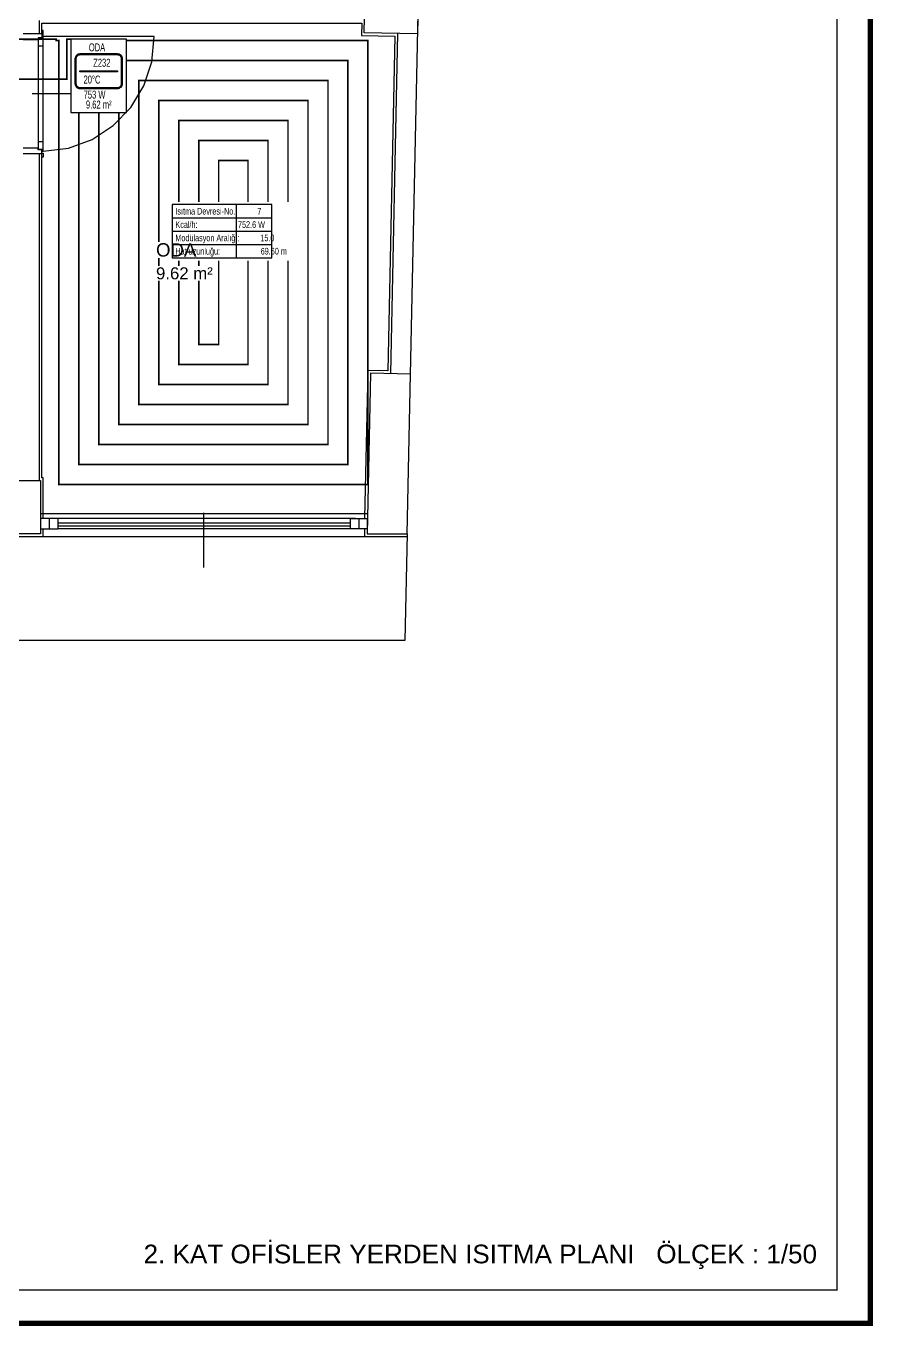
# Model space of a CAD drawing. Header units: centimetres. Extents: x -3952 to 26292, y -15092 to -10712.
# Drawn here: x 14566 to 15202, y -15052 to -14077 of the extents above; entities that cross this region are included whole.
import ezdxf
from ezdxf.enums import TextEntityAlignment as Align

# ---------------------------------------------------------------- set-up
doc = ezdxf.new("R2010")
doc.units = ezdxf.units.CM
for name, color, linetype in [('MIMARI', 8, 'Continuous'), ('MIMARI-KOLON', 8, 'Continuous'), ('MIMARI-YAZI', 8, 'Continuous'), ('MTY-ISIKAYBIMAHAL', 2, 'Continuous'), ('MTY-PAFTA', 7, 'Continuous'), ('MTY-PEX-BORU', 1, 'Continuous'), ('MTY-RADYATÖR', 7, 'Continuous'), ('MTY-TEFRIS', 15, 'Continuous')]:
    doc.layers.add(name, color=color, linetype=linetype)
doc.layers.add('ROTAS-PAFTA-SINIRI', color=8, linetype='Continuous', plot=False)
doc.styles.add('MTYCAPLT', font='arial.ttf', dxfattribs={"width": 0.65, "height": 1})
doc.styles.add('ROTAS', font='arial.ttf')

# ---------------------------------------------------------------- blocks, each defined once
blk = doc.blocks.new('ROTAS_PAFTA')
blk.add_lwpolyline([(0, 0), (1, 0), (1, 1), (0, 1)], close=True)
blk = doc.blocks.new('MTY-RADYATOR MAHAL')
at = {"layer": 'MTY-ISIKAYBIMAHAL', "color": 2}
for points in [[(-35.7, 18.4), (-35.7, -18.4, 0.414214), (-28.2, -25.9), (28.2, -25.9, 0.414214), (35.7, -18.4), (35.7, 18.4, 0.414214), (28.2, 25.9), (-28.2, 25.9, 0.414214)], [(-34.2, 18.4), (-34.2, -18.4, 0.414214), (-28.2, -24.4), (28.2, -24.4, 0.414214), (34.2, -18.4), (34.2, 18.4, 0.414214), (28.2, 24.4), (-28.2, 24.4, 0.414214)]]:
    blk.add_lwpolyline(points, format="xyb", close=True, dxfattribs=at)
at = {"layer": 'MTY-ISIKAYBIMAHAL', "color": 4}
for points in [[(-35.2, 18.4), (-35.2, -18.4, 0.414214), (-28.2, -25.4), (28.2, -25.4, 0.414214), (35.2, -18.4), (35.2, 18.4, 0.414214), (28.2, 25.4), (-28.2, 25.4, 0.414214)], [(-34.7, 18.4), (-34.7, -18.4, 0.414214), (-28.2, -24.9), (28.2, -24.9, 0.414214), (34.7, -18.4), (34.7, 18.4, 0.414214), (28.2, 24.9), (-28.2, 24.9, 0.414214)]]:
    blk.add_lwpolyline(points, format="xyb", close=True, dxfattribs=at)
at = {"layer": 'MTY-ISIKAYBIMAHAL', "color": 2}
blk.add_lwpolyline([(-28.2, 0.8), (28.2, 0.8), (28.2, -0.8), (-28.2, -0.8)], close=True, dxfattribs=at)
at = {"layer": 'MTY-ISIKAYBIMAHAL', "color": 1, "style": 'MTYCAPLT', "width": 0.65}
for tag, p in [('MAHAL_001', (-14.9, 29.8)), ('NO_001', (-8.3, 6.7))]:
    blk.add_attdef(tag, p, '', height=12, rotation=360, dxfattribs=at)
at = {"layer": 'MTY-ISIKAYBIMAHAL', "color": 4, "style": 'MTYCAPLT', "width": 0.65}
for tag, p in [('DERECE_001', (-22.8, -18.5)), ('ISIKAYBI_001', (-22.7, -41.1))]:
    blk.add_attdef(tag, p, '', height=12, rotation=360, dxfattribs=at)
blk.add_attdef('ALAN', text='', height=12, rotation=360, dxfattribs=at).set_placement((0, -50), align=Align.MIDDLE_CENTER)
blk = doc.blocks.new('MTY-ETIKET')
at = {"layer": 'MTY-RADYATÖR'}
for p, q in [((2.69, 0), (2.69, 8)), ((-7, 6), (8, 6)), ((-7, 4), (8, 4)), ((-7, 2), (8, 2))]:
    blk.add_line(p, q, dxfattribs=at)
blk.add_lwpolyline([(8, 0), (8, 8), (-7, 8), (-7, 0)], close=True, dxfattribs=at)
at = {"layer": 'MTY-RADYATÖR', "style": 'MTYCAPLT', "width": 0.65}
for s, p in [('Isıtma Devresi-No.:', (-6.5, 7)), ('Kcal/h:', (-6.5, 5)), ('Modülasyon Aralığı:', (-6.5, 3)), ('Hat uzunluğu:', (-6.5, 1))]:
    blk.add_text(s, height=1, rotation=360, dxfattribs=at).set_placement(p, align=Align.MIDDLE_LEFT)
for tag, p in [('NO1_001', (5.8, 6.5)), ('AR_001', (6.25, 2.5)), ('UZ_001', (6.31, 0.51))]:
    blk.add_attdef(tag, p, '', height=1, rotation=360, dxfattribs=at)
at = {"layer": 'MTY-RADYATÖR', "color": 2, "style": 'MTYCAPLT', "width": 0.65}
for tag, p in [('BORU_001', (-7.07, 4.59)), ('YER_001', (2.9, 4.5))]:
    blk.add_attdef(tag, p, '', height=1, dxfattribs=at)

msp = doc.modelspace()

# ---------------------------------------------------------------- linework, layer by layer
at = {"layer": 'MIMARI'}
for p, q in [((14870.93, -13568.05), (14854.78, -14338.61)), ((14576.39, -14073.05), (14576.39, -14083.05)), ((14578.39, -14083.05), (14564.39, -14083.05)), ((14576.39, -14083.05), (14566.39, -14083.05)), ((14575.42, -14086.02), (14575.42, -14087.51)), ((14578.39, -14086.02), (14575.42, -14086.02)), ((14575.56, -14086.53), (14575.56, -14169.57)), ((14575.56, -14086.53), (14578.45, -14086.53)), ((14578.39, -14080.58), (14578.39, -14083.61)), ((14579.36, -14080.58), (14578.39, -14080.58)), ((14578.39, -14083.05), (14578.39, -14086.02)), ((14578.39, -14083.61), (14579.36, -14083.61)), ((14578.39, -14085.04), (14579.38, -14085.04)), ((14578.45, -14086.53), (14578.45, -14085.04)), ((14579.36, -14083.61), (14579.36, -14080.58)), ((14579.38, -14171.07), (14579.38, -14085.04)), ((14662.56, -14085.04), (14579.38, -14085.04)), ((14845.14, -14082.74), (14839.8, -14337.77)), ((14575.42, -14087.51), (14564.39, -14087.51)), ((14579.38, -14092.11), (14575.56, -14092.11)), ((14607.84, -14128.05), (14571.15, -14128.05)), ((14579.38, -14164), (14575.56, -14164)), ((14575.42, -14168.6), (14564.39, -14168.6)), ((14578.39, -14173.05), (14564.39, -14173.05)), ((14576.39, -14173.05), (14566.39, -14173.05)), ((14575.42, -14170.08), (14575.42, -14168.6)), ((14578.39, -14170.08), (14575.42, -14170.08)), ((14575.56, -14169.57), (14578.45, -14169.57)), ((14576.39, -14173.05), (14576.39, -14418.05)), ((14578.39, -14173.05), (14578.39, -14170.08)), ((14578.39, -14171.07), (14579.38, -14171.07)), ((14578.39, -14175.53), (14578.39, -14172.49)), ((14578.39, -14172.49), (14579.36, -14172.49)), ((14578.45, -14169.57), (14578.45, -14171.07)), ((14579.36, -14172.49), (14579.36, -14175.53)), ((14579.36, -14175.53), (14578.39, -14175.53)), ((14822.3, -14443.05), (14577.39, -14443.05)), ((14583.79, -14446.34), (14583.79, -14454.26)), ((14590.26, -14446.34), (14590.26, -14454.26)), ((14813.77, -14446.34), (14590.26, -14446.34)), ((14699.83, -14483.29), (14699.83, -14442.12)), ((14809.58, -14446.34), (14809.58, -14454.26)), ((14816.05, -14446.34), (14816.05, -14454.26)), ((14809.58, -14449.81), (14590.26, -14449.81)), ((14590.26, -14452.03), (14809.58, -14452.04)), ((14809.58, -14454.27), (14590.26, -14454.26)), ((14579.39, -14460.05), (14820.27, -14460.05))]:
    msp.add_line(p, q, dxfattribs=at)
for points in [[(14578.39, -14083.05), (14578.39, -14075.05), (14818.36, -14075.05), (14818.17, -14084.18), (14843.1, -14084.7), (14837.84, -14335.72), (14822.96, -14335.42), (14820.45, -14446.3)], [(14578.98, -14084.12), (14578.98, -14084.72), (14578.98, -14084.12)], [(14579.38, -14171.07), (14598.19, -14168.66), (14615.98, -14162.12), (14631.87, -14151.77), (14645.05, -14138.14), (14654.85, -14121.92), (14660.79, -14103.91), (14662.56, -14085.04)], [(14579.39, -14446.34), (14579.39, -14416.05), (14578.39, -14416.05), (14578.39, -14173.05)], [(14590.26, -14446.34), (14577.39, -14446.34), (14577.39, -14454.26), (14590.26, -14454.26)], [(14809.58, -14446.34), (14822.45, -14446.34), (14822.45, -14454.26), (14809.58, -14454.26)], [(14515.39, -14454.26), (14515.39, -14460.05), (14579.39, -14460.05), (14579.39, -14454.26)], [(14820.45, -14454.24), (14820.39, -14460.05), (14852.42, -14460.05)], [(14852.42, -14458.05), (14850.6, -14538.05), (13752.39, -14538.05), (13752.39, -14458.05)]]:
    msp.add_lwpolyline(points, dxfattribs=at)
at = {"layer": 'MIMARI-KOLON'}
for points in [[(14821.46, -14022.23), (14861.45, -14023.06), (14860.2, -14083.05), (14820.21, -14082.22), (14821.46, -14022.23)], [(14824.91, -14337.46), (14822.41, -14458.05), (14852.42, -14458.05), (14854.91, -14338.08), (14824.91, -14337.46)], [(14517.39, -14418.05), (14577.39, -14418.05), (14577.39, -14458.05), (14517.39, -14458.05), (14517.39, -14418.05)]]:
    msp.add_lwpolyline(points, dxfattribs=at)
at = {"layer": 'MTY-PAFTA'}
for points, const_width in [([(11400, -15050), (15200, -15050), (15200, -13100), (11400, -13100)], 4), ([(11425, -15025), (15175, -15025), (15175, -13125), (11425, -13125)], 1)]:
    msp.add_lwpolyline(points, close=True, dxfattribs=dict(at, const_width=const_width))
at = {"layer": 'MTY-PEX-BORU', "const_width": 1.2}
msp.add_lwpolyline([(14473, -14087), (14589, -14087), (14589, -14088), (14591, -14088), (14591, -14421), (14823, -14421), (14823, -14088), (14621, -14088), (14621, -14391), (14793, -14391), (14793, -14118), (14651, -14118), (14651, -14361), (14763, -14361), (14763, -14148), (14681, -14148), (14681, -14331), (14733, -14331), (14733, -14178), (14711, -14178), (14711, -14316), (14696, -14316), (14696, -14163), (14748, -14163), (14748, -14346), (14666, -14346), (14666, -14133), (14778, -14133), (14778, -14376), (14636, -14376), (14636, -14103), (14808, -14103), (14808, -14406), (14606, -14406), (14606, -14088), (14603, -14088), (14603, -14087), (14597, -14087), (14597, -14117), (14479, -14117)], dxfattribs=at)

# ---------------------------------------------------------------- block references
at = {"layer": 'ROTAS-PAFTA-SINIRI', "xscale": 3800, "yscale": 1950}
msp.add_blockref('ROTAS_PAFTA', (11400, -15050), dxfattribs=at)

# ---------------------------------------------------------------- texts
at = {"layer": 'MTY-PAFTA', "style": 'ROTAS'}
msp.add_text('2. KAT OFİSLER YERDEN ISITMA PLANI   ÖLÇEK : 1/50', height=14, dxfattribs=at).set_placement((15160, -15005), align=Align.RIGHT)

# ---------------------------------------------------------------- next in the draw order: wipeouts: each hides what was drawn before it
for points in [[(14600.14, -14142), (14641.86, -14142), (14641.86, -14087.08), (14600.14, -14087.08)], [(14674, -14253), (14766.26, -14253), (14766.26, -14209), (14674, -14209)]]:
    msp.add_wipeout(points)

# ---------------------------------------------------------------- next in the draw order: linework, layer by layer
at = {"layer": 'MTY-ISIKAYBIMAHAL'}
msp.add_lwpolyline([(14600.14, -14142), (14641.86, -14142), (14641.86, -14087.08), (14600.14, -14087.08)], close=True, dxfattribs=at)

# ---------------------------------------------------------------- next in the draw order: block references
at = {"layer": 'MTY-TEFRIS', "xscale": 0.5, "yscale": 0.5}
msp.add_blockref('MTY-RADYATOR MAHAL', (14621, -14111), dxfattribs=at).add_auto_attribs({'DERECE_001': '20°C', 'MAHAL_001': 'ODA', 'ISIKAYBI_001': '753 W', 'NO_001': 'Z232', 'ALAN': '9.62 m²'})

# ---------------------------------------------------------------- next in the draw order: wipeouts: each hides what was drawn before it
for points in [[(14683.57, -14250.98), (14662.97, -14250.98), (14662.97, -14238.98), (14683.57, -14238.98)], [(14704.03, -14268.07), (14662.97, -14268.07), (14662.97, -14257.07), (14704.03, -14257.07)]]:
    msp.add_wipeout(points)

# ---------------------------------------------------------------- next in the draw order: block references
at = {"layer": 'MTY-TEFRIS'}
ref = msp.add_blockref('MTY-ETIKET', (14711, -14251), dxfattribs=dict(at, xscale=5, yscale=5))
ref.add_attrib('UZ_001', '69.60 m', (14742.56, -14248.46), dxfattribs={"layer": 'MTY-RADYATÖR', "height": 5, "rotation": 359.99998, "style": 'MTYCAPLT', "width": 0.65})
ref.add_attrib('AR_001', '15.0', (14742.25, -14238.5), dxfattribs={"layer": 'MTY-RADYATÖR', "height": 5, "rotation": 359.99998, "style": 'MTYCAPLT', "width": 0.65})
ref.add_attrib('NO1_001', '7', (14740, -14218.5), dxfattribs={"layer": 'MTY-RADYATÖR', "height": 5, "rotation": 359.99998, "style": 'MTYCAPLT', "width": 0.65})
ref.add_attrib('YER_001', '752.6 W', (14725.49, -14228.5), dxfattribs={"layer": 'MTY-RADYATÖR', "color": 2, "height": 5, "style": 'MTYCAPLT', "width": 0.65})

# ---------------------------------------------------------------- next in the draw order: texts
at = {"layer": 'MIMARI-YAZI', "style": 'ROTAS'}
for s, height, p in [('ODA', 10, (14663.97, -14249.98)), ('9.62 m²', 9, (14663.97, -14267.07))]:
    msp.add_text(s, height=height, dxfattribs=at).set_placement(p)

doc.saveas('drawing.dxf')
